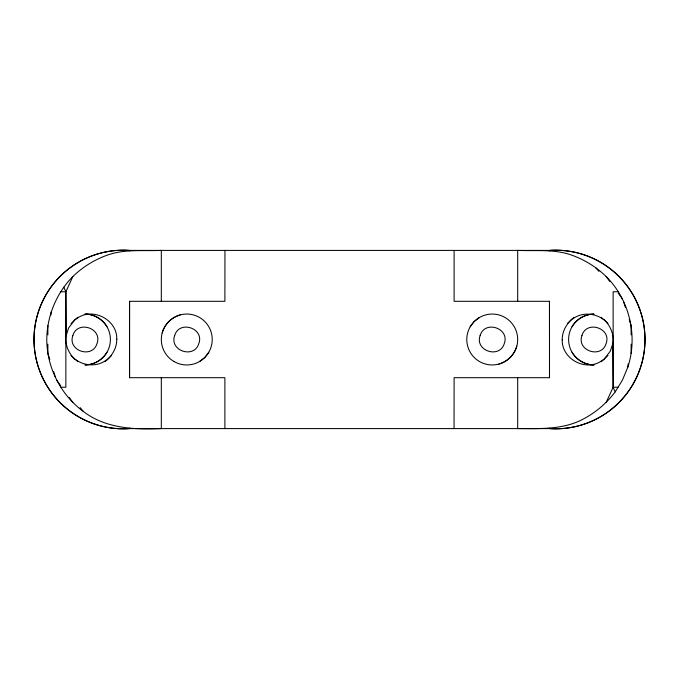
<?xml version="1.0" encoding="UTF-8"?>
<svg xmlns="http://www.w3.org/2000/svg" width="679" height="679" viewBox="0 0 679 679"><rect width="100%" height="100%" fill="white"/><g stroke="black" fill="none" stroke-linecap="round" stroke-linejoin="round"><path stroke-width="1.02" d="M224.953 250.407L224.893 301.315L129.502 301.315L129.502 339.118M454.047 428.593L454.107 377.685L549.498 377.685L549.498 339.882M161.313 301.315L161.313 250.407C143.617 251.205 125.428 248.955 108.334 254.769C95.06 259.336 82.957 266.754 72.865 276.506C56.442 293.167 46.944 316.108 46.775 339.5C46.851 367.611 60.804 394.991 83.492 411.576C105.712 428.593 134.544 429.765 161.313 428.593L161.313 377.685M50.883 315.081L51.129 311.967M63.784 287.132L65.863 291.775L66.177 335.519C64.59 344.652 68.817 353.632 75.361 359.828M116.737 339.118C117.034 347.122 112.841 354.43 107.206 359.828M562.263 339.882C561.966 331.878 566.159 324.57 571.794 319.172M517.687 377.685L517.687 428.593C539.932 428.593 563.332 429.883 583.584 418.884C595.975 412.297 606.771 403.08 615.216 391.868L613.137 387.225L612.823 343.481C614.41 334.348 610.183 325.368 603.639 319.172M615.216 391.868L622.516 379.943L627.871 367.033L628.117 363.919M627.871 367.033C638.073 335.791 629.408 299.702 606.135 276.506C596.043 266.754 583.94 259.336 570.666 254.769C553.572 248.955 535.383 251.205 517.687 250.407L517.687 301.315M66.177 335.519L68.638 327.94L75.361 319.172M612.823 343.481L610.362 351.06L603.639 359.828M162.188 332.914C164.649 324.29 171.566 317.382 180.181 314.912M516.812 346.086C514.351 354.71 507.434 361.618 498.819 364.088M60.94 387.225L65.863 387.225L65.863 291.775L72.865 276.506M606.135 402.494L613.137 387.225L613.137 291.775L618.06 291.775M106.993 352.231C102.385 359.912 93.914 364.801 84.951 364.954A25.454 25.454 0 0 0 110.405 339.5A25.454 25.454 0 0 0 84.951 314.046C93.914 314.199 102.385 319.088 106.993 326.769M208.818 352.231L204.769 357.502L199.499 361.542M470.182 326.769L474.231 321.498L479.501 317.458A25.454 25.454 0 0 1 517.687 339.5A25.454 25.454 0 0 1 479.501 361.542A25.454 25.454 0 0 1 479.501 317.458M572.007 326.769C576.615 319.088 585.086 314.199 594.049 314.046A25.454 25.454 0 0 0 568.595 339.5A25.454 25.454 0 0 0 594.049 364.954C585.086 364.801 576.615 359.912 572.007 352.231M71.006 323.535L77.695 317.305M601.305 361.695L607.994 355.465M104.897 361.695L111.645 355.465M567.355 323.535L574.103 317.305M76.354 318.909C91.996 306.458 117.654 319.529 116.771 339.5M106.28 360.091C95.501 368.256 79.621 365.429 71.006 355.465M572.72 318.909C583.499 310.744 599.379 313.571 607.994 323.535M602.646 360.091C587.004 372.542 561.346 359.471 562.229 339.5M60.94 291.775L65.863 291.775M549.498 377.685L549.498 301.315L454.107 301.315L454.107 250.407M33.95 339.5A89.305 89.305 0 0 0 129.409 428.593L549.591 428.593A89.305 89.305 0 0 0 645.05 339.5A89.305 89.305 0 0 0 549.591 250.407L129.409 250.407A89.305 89.305 0 0 0 33.95 339.5L34.043 339.5A89.305 89.305 0 0 0 129.502 428.593L129.502 428.093M549.498 428.093L549.498 428.593A89.305 89.305 0 0 0 644.957 339.5L645.05 339.5M613.137 387.225L618.06 387.225M595.508 267.424L598.878 271.379M80.122 407.621L83.492 411.576M601.305 317.305L602.646 318.909M76.354 360.091L77.695 361.695M606.135 276.506L609.776 281.513M618.272 293.209L622.516 299.057M56.484 379.943L60.728 385.791M69.224 397.487L72.865 402.494M623.78 302.325L625.376 307.383M629.212 319.503L631.13 325.564L631.13 334.857M49.788 359.497L47.87 353.436L47.87 344.143M53.624 371.617L55.22 376.675M549.438 301.315L549.498 339.118M129.502 339.882L129.562 377.685L224.893 377.685L224.893 428.593M631.13 344.143L631.13 353.436M549.498 250.907L549.498 250.407A89.305 89.305 0 0 1 644.957 339.5M129.502 250.907L129.502 250.407A89.305 89.305 0 0 0 34.043 339.5M47.87 325.564L47.87 334.857M72.848 335.57C67.289 350.916 92.531 359.123 97.055 343.43C102.614 328.084 77.372 319.877 72.848 335.57M174.664 335.57C169.105 350.916 194.347 359.123 198.879 343.43C204.438 328.084 179.197 319.877 174.664 335.57M480.121 335.57C474.562 350.916 499.803 359.123 504.336 343.43C509.895 328.084 484.653 319.877 480.121 335.57M581.945 335.57C576.386 350.916 601.628 359.123 606.152 343.43C611.711 328.084 586.469 319.877 581.945 335.57M129.562 377.685L129.562 301.315L129.502 377.685M174.045 361.542A25.454 25.454 0 0 0 212.23 339.5A25.454 25.454 0 0 0 174.045 317.458A25.454 25.454 0 0 0 174.045 361.542"/></g></svg>
